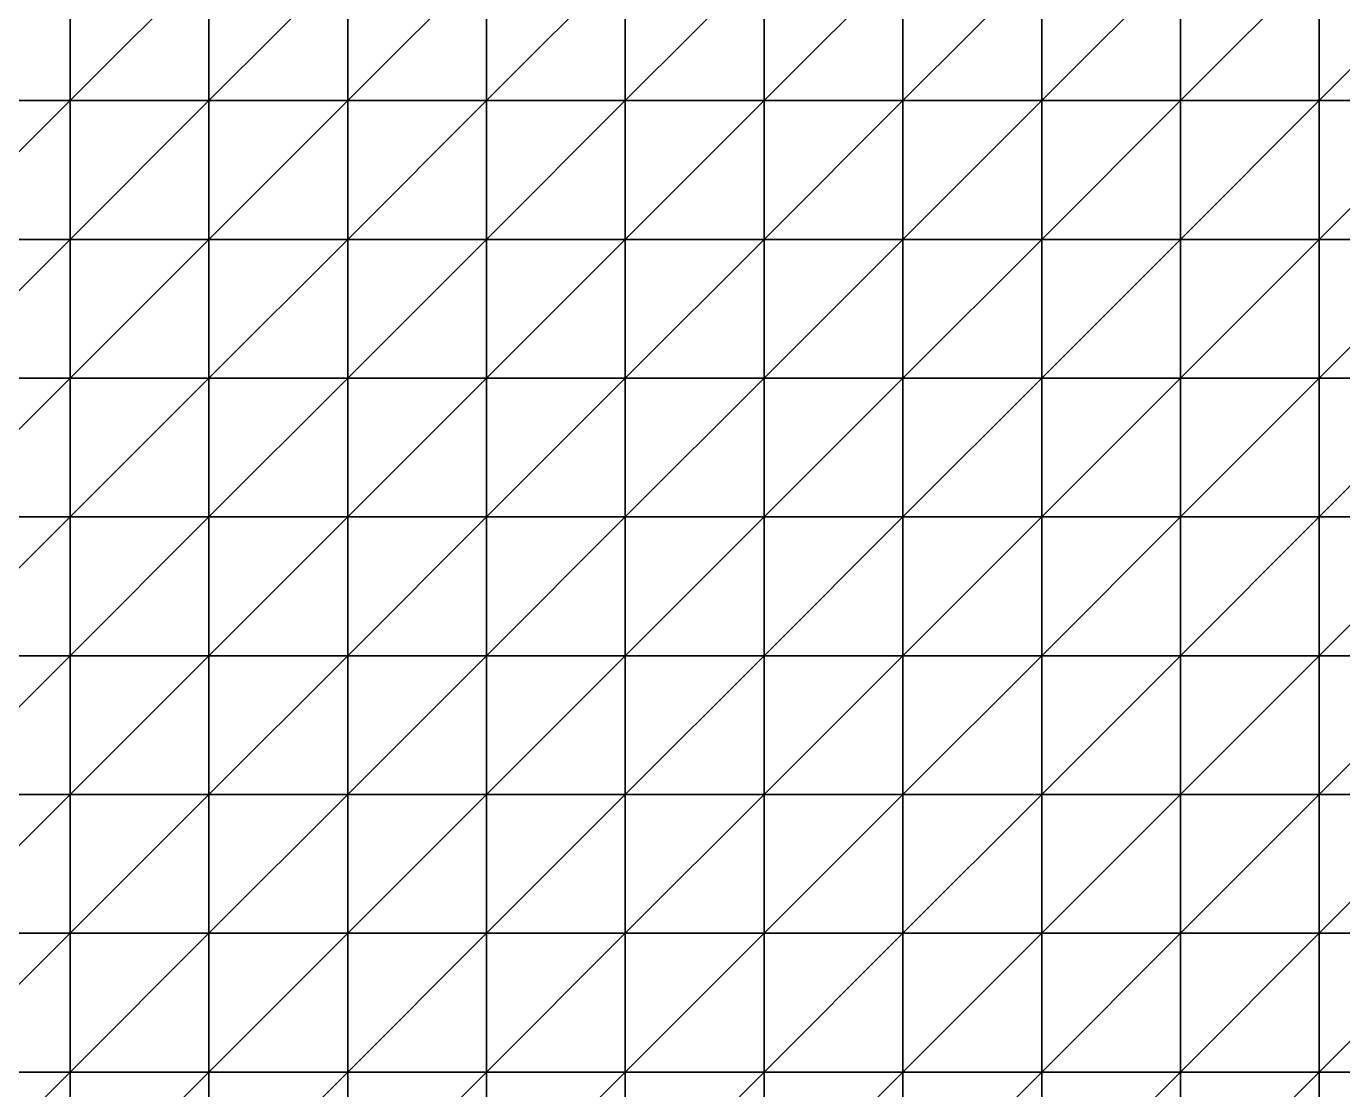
# Model space of a CAD drawing. Extents: x 292020 to 295740, y 4557680 to 4560040.
# Drawn here: x 293453.7 to 293643.4, y 4558697.5 to 4558850.7 of the extents above; entities that cross this region are included whole.
import ezdxf

# ---------------------------------------------------------------- set-up
doc = ezdxf.new("R2010")
doc.units = 0
doc.layers.add('RUN201_4_-_RUN201_NODOMAIN5_20X', color=7, linetype='CONTINUOUS')

msp = doc.modelspace()

# ---------------------------------------------------------------- linework, layer by layer
at = {"layer": 'RUN201_4_-_RUN201_NODOMAIN5_20X'}
for points in [[(293440, 4558860, 1800), (293440, 4558840, 1800), (293460, 4558860, 1800)], [(293460, 4558860, 1800), (293440, 4558840, 1800), (293460, 4558840, 1800)], [(293460, 4558860, 1920), (293440, 4558840, 1920), (293440, 4558860, 1920)], [(293460, 4558840, 1920), (293440, 4558840, 1920), (293460, 4558860, 1920)], [(293460, 4558860, 1800), (293460, 4558840, 1800), (293480, 4558860, 1800)], [(293480, 4558860, 1800), (293460, 4558840, 1800), (293480, 4558840, 1800)], [(293480, 4558860, 1920), (293460, 4558840, 1920), (293460, 4558860, 1920)], [(293480, 4558840, 1920), (293460, 4558840, 1920), (293480, 4558860, 1920)], [(293480, 4558860, 1800), (293480, 4558840, 1800), (293500, 4558860, 1800)], [(293500, 4558860, 1800), (293480, 4558840, 1800), (293500, 4558840, 1800)], [(293500, 4558860, 1920), (293480, 4558840, 1920), (293480, 4558860, 1920)], [(293500, 4558840, 1920), (293480, 4558840, 1920), (293500, 4558860, 1920)], [(293500, 4558860, 1800), (293500, 4558840, 1800), (293520, 4558860, 1800)], [(293520, 4558860, 1800), (293500, 4558840, 1800), (293520, 4558840, 1800)], [(293520, 4558860, 1920), (293500, 4558840, 1920), (293500, 4558860, 1920)], [(293520, 4558840, 1920), (293500, 4558840, 1920), (293520, 4558860, 1920)], [(293520, 4558860, 1800), (293520, 4558840, 1800), (293540, 4558860, 1800)], [(293540, 4558860, 1800), (293520, 4558840, 1800), (293540, 4558840, 1800)], [(293540, 4558860, 1920), (293520, 4558840, 1920), (293520, 4558860, 1920)], [(293540, 4558840, 1920), (293520, 4558840, 1920), (293540, 4558860, 1920)], [(293540, 4558860, 1800), (293540, 4558840, 1800), (293560, 4558860, 1800)], [(293560, 4558860, 1800), (293540, 4558840, 1800), (293560, 4558840, 1800)], [(293560, 4558860, 1920), (293540, 4558840, 1920), (293540, 4558860, 1920)], [(293560, 4558840, 1920), (293540, 4558840, 1920), (293560, 4558860, 1920)], [(293560, 4558860, 1800), (293560, 4558840, 1800), (293580, 4558860, 1800)], [(293580, 4558860, 1800), (293560, 4558840, 1800), (293580, 4558840, 1800)], [(293580, 4558860, 1920), (293560, 4558840, 1920), (293560, 4558860, 1920)], [(293580, 4558840, 1920), (293560, 4558840, 1920), (293580, 4558860, 1920)], [(293580, 4558860, 1800), (293580, 4558840, 1800), (293600, 4558860, 1800)], [(293600, 4558860, 1800), (293580, 4558840, 1800), (293600, 4558840, 1800)], [(293600, 4558860, 1920), (293580, 4558840, 1920), (293580, 4558860, 1920)], [(293600, 4558840, 1920), (293580, 4558840, 1920), (293600, 4558860, 1920)], [(293600, 4558860, 1800), (293600, 4558840, 1800), (293620, 4558860, 1800)], [(293620, 4558860, 1800), (293600, 4558840, 1800), (293620, 4558840, 1800)], [(293620, 4558860, 1920), (293600, 4558840, 1920), (293600, 4558860, 1920)], [(293620, 4558840, 1920), (293600, 4558840, 1920), (293620, 4558860, 1920)], [(293620, 4558860, 1800), (293620, 4558840, 1800), (293640, 4558860, 1800)], [(293640, 4558860, 1800), (293620, 4558840, 1800), (293640, 4558840, 1800)], [(293640, 4558860, 1940), (293620, 4558840, 1940), (293620, 4558860, 1940)], [(293640, 4558840, 1940), (293620, 4558840, 1940), (293640, 4558860, 1940)], [(293620, 4558860, 1920), (293620, 4558840, 1940), (293620, 4558840, 1920)], [(293620, 4558860, 1940), (293620, 4558840, 1940), (293620, 4558860, 1920)], [(293640, 4558860, 1800), (293640, 4558840, 1800), (293660, 4558860, 1800)], [(293660, 4558860, 1800), (293640, 4558840, 1800), (293660, 4558840, 1800)], [(293660, 4558860, 1940), (293640, 4558840, 1940), (293640, 4558860, 1940)], [(293660, 4558840, 1940), (293640, 4558840, 1940), (293660, 4558860, 1940)], [(293440, 4558840, 1780), (293440, 4558820, 1780), (293460, 4558840, 1780)], [(293460, 4558840, 1780), (293440, 4558820, 1780), (293460, 4558820, 1780)], [(293460, 4558840, 1780), (293440, 4558840, 1800), (293440, 4558840, 1780)], [(293460, 4558840, 1800), (293440, 4558840, 1800), (293460, 4558840, 1780)], [(293460, 4558840, 1920), (293440, 4558820, 1920), (293440, 4558840, 1920)], [(293460, 4558820, 1920), (293440, 4558820, 1920), (293460, 4558840, 1920)], [(293460, 4558840, 1780), (293460, 4558820, 1780), (293480, 4558840, 1780)], [(293480, 4558840, 1780), (293460, 4558820, 1780), (293480, 4558820, 1780)], [(293480, 4558840, 1780), (293460, 4558840, 1800), (293460, 4558840, 1780)], [(293480, 4558840, 1800), (293460, 4558840, 1800), (293480, 4558840, 1780)], [(293480, 4558840, 1920), (293460, 4558820, 1920), (293460, 4558840, 1920)], [(293480, 4558820, 1920), (293460, 4558820, 1920), (293480, 4558840, 1920)], [(293480, 4558820, 1780), (293480, 4558820, 1800), (293480, 4558840, 1780)], [(293480, 4558840, 1780), (293480, 4558820, 1800), (293480, 4558840, 1800)], [(293480, 4558840, 1800), (293480, 4558820, 1800), (293500, 4558840, 1800)], [(293500, 4558840, 1800), (293480, 4558820, 1800), (293500, 4558820, 1800)], [(293500, 4558840, 1920), (293480, 4558820, 1920), (293480, 4558840, 1920)], [(293500, 4558820, 1920), (293480, 4558820, 1920), (293500, 4558840, 1920)], [(293500, 4558840, 1800), (293500, 4558820, 1800), (293520, 4558840, 1800)], [(293520, 4558840, 1800), (293500, 4558820, 1800), (293520, 4558820, 1800)], [(293520, 4558840, 1920), (293500, 4558820, 1920), (293500, 4558840, 1920)], [(293520, 4558820, 1920), (293500, 4558820, 1920), (293520, 4558840, 1920)], [(293520, 4558840, 1800), (293520, 4558820, 1800), (293540, 4558840, 1800)], [(293540, 4558840, 1800), (293520, 4558820, 1800), (293540, 4558820, 1800)], [(293540, 4558840, 1920), (293520, 4558820, 1920), (293520, 4558840, 1920)], [(293540, 4558820, 1920), (293520, 4558820, 1920), (293540, 4558840, 1920)], [(293540, 4558840, 1800), (293540, 4558820, 1800), (293560, 4558840, 1800)], [(293560, 4558840, 1800), (293540, 4558820, 1800), (293560, 4558820, 1800)], [(293560, 4558840, 1920), (293540, 4558820, 1920), (293540, 4558840, 1920)], [(293560, 4558820, 1920), (293540, 4558820, 1920), (293560, 4558840, 1920)], [(293560, 4558840, 1800), (293560, 4558820, 1800), (293580, 4558840, 1800)], [(293580, 4558840, 1800), (293560, 4558820, 1800), (293580, 4558820, 1800)], [(293580, 4558840, 1920), (293560, 4558820, 1920), (293560, 4558840, 1920)], [(293580, 4558820, 1920), (293560, 4558820, 1920), (293580, 4558840, 1920)], [(293580, 4558840, 1800), (293580, 4558820, 1800), (293600, 4558840, 1800)], [(293600, 4558840, 1800), (293580, 4558820, 1800), (293600, 4558820, 1800)], [(293600, 4558840, 1920), (293580, 4558820, 1920), (293580, 4558840, 1920)], [(293600, 4558820, 1920), (293580, 4558820, 1920), (293600, 4558840, 1920)], [(293600, 4558840, 1800), (293600, 4558820, 1800), (293620, 4558840, 1800)], [(293620, 4558840, 1800), (293600, 4558820, 1800), (293620, 4558820, 1800)], [(293620, 4558840, 1940), (293600, 4558820, 1940), (293600, 4558840, 1940)], [(293620, 4558820, 1940), (293600, 4558820, 1940), (293620, 4558840, 1940)], [(293620, 4558840, 1920), (293600, 4558840, 1940), (293600, 4558840, 1920)], [(293620, 4558840, 1940), (293600, 4558840, 1940), (293620, 4558840, 1920)], [(293600, 4558840, 1920), (293600, 4558820, 1940), (293600, 4558820, 1920)], [(293600, 4558840, 1940), (293600, 4558820, 1940), (293600, 4558840, 1920)], [(293620, 4558840, 1800), (293620, 4558820, 1800), (293640, 4558840, 1800)], [(293640, 4558840, 1800), (293620, 4558820, 1800), (293640, 4558820, 1800)], [(293640, 4558840, 1940), (293620, 4558820, 1940), (293620, 4558840, 1940)], [(293640, 4558820, 1940), (293620, 4558820, 1940), (293640, 4558840, 1940)], [(293640, 4558840, 1800), (293640, 4558820, 1800), (293660, 4558840, 1800)], [(293660, 4558840, 1800), (293640, 4558820, 1800), (293660, 4558820, 1800)], [(293660, 4558840, 1940), (293640, 4558820, 1940), (293640, 4558840, 1940)], [(293660, 4558820, 1940), (293640, 4558820, 1940), (293660, 4558840, 1940)], [(293440, 4558820, 1780), (293440, 4558820, 1800), (293460, 4558820, 1780)], [(293460, 4558820, 1780), (293440, 4558820, 1800), (293460, 4558820, 1800)], [(293440, 4558820, 1800), (293440, 4558800, 1800), (293460, 4558820, 1800)], [(293460, 4558820, 1800), (293440, 4558800, 1800), (293460, 4558800, 1800)], [(293460, 4558820, 1920), (293440, 4558800, 1920), (293440, 4558820, 1920)], [(293460, 4558800, 1920), (293440, 4558800, 1920), (293460, 4558820, 1920)], [(293460, 4558820, 1780), (293460, 4558820, 1800), (293480, 4558820, 1780)], [(293480, 4558820, 1780), (293460, 4558820, 1800), (293480, 4558820, 1800)], [(293460, 4558820, 1800), (293460, 4558800, 1800), (293480, 4558820, 1800)], [(293480, 4558820, 1800), (293460, 4558800, 1800), (293480, 4558800, 1800)], [(293480, 4558820, 1920), (293460, 4558800, 1920), (293460, 4558820, 1920)], [(293480, 4558800, 1920), (293460, 4558800, 1920), (293480, 4558820, 1920)], [(293480, 4558800, 1800), (293480, 4558800, 1820), (293480, 4558820, 1800)], [(293480, 4558820, 1800), (293480, 4558800, 1820), (293480, 4558820, 1820)], [(293480, 4558820, 1800), (293480, 4558820, 1820), (293500, 4558820, 1800)], [(293500, 4558820, 1800), (293480, 4558820, 1820), (293500, 4558820, 1820)], [(293480, 4558820, 1820), (293480, 4558800, 1820), (293500, 4558820, 1820)], [(293500, 4558820, 1820), (293480, 4558800, 1820), (293500, 4558800, 1820)], [(293500, 4558820, 1920), (293480, 4558800, 1920), (293480, 4558820, 1920)], [(293500, 4558800, 1920), (293480, 4558800, 1920), (293500, 4558820, 1920)], [(293500, 4558820, 1800), (293500, 4558820, 1820), (293520, 4558820, 1800)], [(293520, 4558820, 1800), (293500, 4558820, 1820), (293520, 4558820, 1820)], [(293500, 4558820, 1820), (293500, 4558800, 1820), (293520, 4558820, 1820)], [(293520, 4558820, 1820), (293500, 4558800, 1820), (293520, 4558800, 1820)], [(293520, 4558820, 1920), (293500, 4558800, 1920), (293500, 4558820, 1920)], [(293520, 4558800, 1920), (293500, 4558800, 1920), (293520, 4558820, 1920)], [(293520, 4558820, 1800), (293520, 4558820, 1820), (293540, 4558820, 1800)], [(293540, 4558820, 1800), (293520, 4558820, 1820), (293540, 4558820, 1820)], [(293520, 4558820, 1820), (293520, 4558800, 1820), (293540, 4558820, 1820)], [(293540, 4558820, 1820), (293520, 4558800, 1820), (293540, 4558800, 1820)], [(293540, 4558820, 1920), (293520, 4558800, 1920), (293520, 4558820, 1920)], [(293540, 4558800, 1920), (293520, 4558800, 1920), (293540, 4558820, 1920)], [(293540, 4558820, 1800), (293540, 4558800, 1800), (293560, 4558820, 1800)], [(293560, 4558820, 1800), (293540, 4558800, 1800), (293560, 4558800, 1800)], [(293540, 4558820, 1800), (293540, 4558800, 1820), (293540, 4558800, 1800)], [(293540, 4558820, 1820), (293540, 4558800, 1820), (293540, 4558820, 1800)], [(293560, 4558820, 1920), (293540, 4558800, 1920), (293540, 4558820, 1920)], [(293560, 4558800, 1920), (293540, 4558800, 1920), (293560, 4558820, 1920)], [(293560, 4558820, 1800), (293560, 4558800, 1800), (293580, 4558820, 1800)], [(293580, 4558820, 1800), (293560, 4558800, 1800), (293580, 4558800, 1800)], [(293580, 4558820, 1920), (293560, 4558800, 1920), (293560, 4558820, 1920)], [(293580, 4558800, 1920), (293560, 4558800, 1920), (293580, 4558820, 1920)], [(293580, 4558820, 1800), (293580, 4558800, 1800), (293600, 4558820, 1800)], [(293600, 4558820, 1800), (293580, 4558800, 1800), (293600, 4558800, 1800)], [(293600, 4558820, 1920), (293580, 4558800, 1920), (293580, 4558820, 1920)], [(293600, 4558800, 1920), (293580, 4558800, 1920), (293600, 4558820, 1920)], [(293600, 4558820, 1800), (293600, 4558800, 1800), (293620, 4558820, 1800)], [(293620, 4558820, 1800), (293600, 4558800, 1800), (293620, 4558800, 1800)], [(293620, 4558820, 1940), (293600, 4558800, 1940), (293600, 4558820, 1940)], [(293620, 4558800, 1940), (293600, 4558800, 1940), (293620, 4558820, 1940)], [(293600, 4558820, 1920), (293600, 4558800, 1940), (293600, 4558800, 1920)], [(293600, 4558820, 1940), (293600, 4558800, 1940), (293600, 4558820, 1920)], [(293620, 4558820, 1800), (293620, 4558800, 1800), (293640, 4558820, 1800)], [(293640, 4558820, 1800), (293620, 4558800, 1800), (293640, 4558800, 1800)], [(293640, 4558820, 1940), (293620, 4558800, 1940), (293620, 4558820, 1940)], [(293640, 4558800, 1940), (293620, 4558800, 1940), (293640, 4558820, 1940)], [(293640, 4558800, 1800), (293640, 4558800, 1820), (293640, 4558820, 1800)], [(293640, 4558820, 1800), (293640, 4558800, 1820), (293640, 4558820, 1820)], [(293640, 4558820, 1800), (293640, 4558820, 1820), (293660, 4558820, 1800)], [(293660, 4558820, 1800), (293640, 4558820, 1820), (293660, 4558820, 1820)], [(293640, 4558820, 1820), (293640, 4558800, 1820), (293660, 4558820, 1820)], [(293660, 4558820, 1820), (293640, 4558800, 1820), (293660, 4558800, 1820)], [(293660, 4558820, 1940), (293640, 4558800, 1940), (293640, 4558820, 1940)], [(293660, 4558800, 1940), (293640, 4558800, 1940), (293660, 4558820, 1940)], [(293440, 4558800, 1780), (293440, 4558780, 1780), (293460, 4558800, 1780)], [(293460, 4558800, 1780), (293440, 4558780, 1780), (293460, 4558780, 1780)], [(293460, 4558800, 1780), (293440, 4558800, 1800), (293440, 4558800, 1780)], [(293460, 4558800, 1800), (293440, 4558800, 1800), (293460, 4558800, 1780)], [(293460, 4558800, 1920), (293440, 4558780, 1920), (293440, 4558800, 1920)], [(293460, 4558780, 1920), (293440, 4558780, 1920), (293460, 4558800, 1920)], [(293460, 4558780, 1780), (293460, 4558780, 1800), (293460, 4558800, 1780)], [(293460, 4558800, 1780), (293460, 4558780, 1800), (293460, 4558800, 1800)], [(293460, 4558800, 1800), (293460, 4558780, 1800), (293480, 4558800, 1800)], [(293480, 4558800, 1800), (293460, 4558780, 1800), (293480, 4558780, 1800)], [(293480, 4558800, 1920), (293460, 4558780, 1920), (293460, 4558800, 1920)], [(293480, 4558780, 1920), (293460, 4558780, 1920), (293480, 4558800, 1920)], [(293480, 4558800, 1800), (293480, 4558780, 1800), (293500, 4558800, 1800)], [(293500, 4558800, 1800), (293480, 4558780, 1800), (293500, 4558780, 1800)], [(293500, 4558800, 1800), (293480, 4558800, 1820), (293480, 4558800, 1800)], [(293500, 4558800, 1820), (293480, 4558800, 1820), (293500, 4558800, 1800)], [(293500, 4558800, 1920), (293480, 4558780, 1920), (293480, 4558800, 1920)], [(293500, 4558780, 1920), (293480, 4558780, 1920), (293500, 4558800, 1920)], [(293500, 4558800, 1800), (293500, 4558780, 1800), (293520, 4558800, 1800)], [(293520, 4558800, 1800), (293500, 4558780, 1800), (293520, 4558780, 1800)], [(293520, 4558800, 1800), (293500, 4558800, 1820), (293500, 4558800, 1800)], [(293520, 4558800, 1820), (293500, 4558800, 1820), (293520, 4558800, 1800)], [(293520, 4558800, 1920), (293500, 4558780, 1920), (293500, 4558800, 1920)], [(293520, 4558780, 1920), (293500, 4558780, 1920), (293520, 4558800, 1920)], [(293520, 4558800, 1800), (293520, 4558780, 1800), (293540, 4558800, 1800)], [(293540, 4558800, 1800), (293520, 4558780, 1800), (293540, 4558780, 1800)], [(293540, 4558800, 1800), (293520, 4558800, 1820), (293520, 4558800, 1800)], [(293540, 4558800, 1820), (293520, 4558800, 1820), (293540, 4558800, 1800)], [(293540, 4558800, 1920), (293520, 4558780, 1920), (293520, 4558800, 1920)], [(293540, 4558780, 1920), (293520, 4558780, 1920), (293540, 4558800, 1920)], [(293540, 4558780, 1800), (293540, 4558780, 1820), (293540, 4558800, 1800)], [(293540, 4558800, 1800), (293540, 4558780, 1820), (293540, 4558800, 1820)], [(293540, 4558800, 1800), (293540, 4558800, 1820), (293560, 4558800, 1800)], [(293560, 4558800, 1800), (293540, 4558800, 1820), (293560, 4558800, 1820)], [(293540, 4558800, 1820), (293540, 4558780, 1820), (293560, 4558800, 1820)], [(293560, 4558800, 1820), (293540, 4558780, 1820), (293560, 4558780, 1820)], [(293560, 4558800, 1920), (293540, 4558780, 1920), (293540, 4558800, 1920)], [(293560, 4558780, 1920), (293540, 4558780, 1920), (293560, 4558800, 1920)], [(293560, 4558800, 1800), (293560, 4558800, 1820), (293580, 4558800, 1800)], [(293580, 4558800, 1800), (293560, 4558800, 1820), (293580, 4558800, 1820)], [(293560, 4558800, 1820), (293560, 4558780, 1820), (293580, 4558800, 1820)], [(293580, 4558800, 1820), (293560, 4558780, 1820), (293580, 4558780, 1820)], [(293580, 4558800, 1920), (293560, 4558780, 1920), (293560, 4558800, 1920)], [(293580, 4558780, 1920), (293560, 4558780, 1920), (293580, 4558800, 1920)], [(293580, 4558800, 1800), (293580, 4558800, 1820), (293600, 4558800, 1800)], [(293600, 4558800, 1800), (293580, 4558800, 1820), (293600, 4558800, 1820)], [(293580, 4558800, 1820), (293580, 4558780, 1820), (293600, 4558800, 1820)], [(293600, 4558800, 1820), (293580, 4558780, 1820), (293600, 4558780, 1820)], [(293600, 4558800, 1940), (293580, 4558780, 1940), (293580, 4558800, 1940)], [(293600, 4558780, 1940), (293580, 4558780, 1940), (293600, 4558800, 1940)], [(293600, 4558800, 1920), (293580, 4558800, 1940), (293580, 4558800, 1920)], [(293600, 4558800, 1940), (293580, 4558800, 1940), (293600, 4558800, 1920)], [(293580, 4558800, 1920), (293580, 4558780, 1940), (293580, 4558780, 1920)], [(293580, 4558800, 1940), (293580, 4558780, 1940), (293580, 4558800, 1920)], [(293600, 4558800, 1800), (293600, 4558800, 1820), (293620, 4558800, 1800)], [(293620, 4558800, 1800), (293600, 4558800, 1820), (293620, 4558800, 1820)], [(293600, 4558800, 1820), (293600, 4558780, 1820), (293620, 4558800, 1820)], [(293620, 4558800, 1820), (293600, 4558780, 1820), (293620, 4558780, 1820)], [(293620, 4558800, 1940), (293600, 4558780, 1940), (293600, 4558800, 1940)], [(293620, 4558780, 1940), (293600, 4558780, 1940), (293620, 4558800, 1940)], [(293620, 4558800, 1800), (293620, 4558800, 1820), (293640, 4558800, 1800)], [(293640, 4558800, 1800), (293620, 4558800, 1820), (293640, 4558800, 1820)], [(293620, 4558800, 1820), (293620, 4558780, 1820), (293640, 4558800, 1820)], [(293640, 4558800, 1820), (293620, 4558780, 1820), (293640, 4558780, 1820)], [(293640, 4558800, 1940), (293620, 4558780, 1940), (293620, 4558800, 1940)], [(293640, 4558780, 1940), (293620, 4558780, 1940), (293640, 4558800, 1940)], [(293640, 4558780, 1820), (293640, 4558780, 1840), (293640, 4558800, 1820)], [(293640, 4558800, 1820), (293640, 4558780, 1840), (293640, 4558800, 1840)], [(293640, 4558800, 1820), (293640, 4558800, 1840), (293660, 4558800, 1820)], [(293660, 4558800, 1820), (293640, 4558800, 1840), (293660, 4558800, 1840)], [(293640, 4558800, 1840), (293640, 4558780, 1840), (293660, 4558800, 1840)], [(293660, 4558800, 1840), (293640, 4558780, 1840), (293660, 4558780, 1840)], [(293660, 4558800, 1940), (293640, 4558780, 1940), (293640, 4558800, 1940)], [(293660, 4558780, 1940), (293640, 4558780, 1940), (293660, 4558800, 1940)], [(293440, 4558780, 1780), (293440, 4558760, 1780), (293460, 4558780, 1780)], [(293460, 4558780, 1780), (293440, 4558760, 1780), (293460, 4558760, 1780)], [(293460, 4558780, 1920), (293440, 4558760, 1920), (293440, 4558780, 1920)], [(293460, 4558760, 1920), (293440, 4558760, 1920), (293460, 4558780, 1920)], [(293460, 4558780, 1780), (293460, 4558760, 1780), (293480, 4558780, 1780)], [(293480, 4558780, 1780), (293460, 4558760, 1780), (293480, 4558760, 1780)], [(293480, 4558780, 1780), (293460, 4558780, 1800), (293460, 4558780, 1780)], [(293480, 4558780, 1800), (293460, 4558780, 1800), (293480, 4558780, 1780)], [(293480, 4558780, 1920), (293460, 4558760, 1920), (293460, 4558780, 1920)], [(293480, 4558760, 1920), (293460, 4558760, 1920), (293480, 4558780, 1920)], [(293480, 4558760, 1780), (293480, 4558760, 1800), (293480, 4558780, 1780)], [(293480, 4558780, 1780), (293480, 4558760, 1800), (293480, 4558780, 1800)], [(293480, 4558780, 1800), (293480, 4558760, 1800), (293500, 4558780, 1800)], [(293500, 4558780, 1800), (293480, 4558760, 1800), (293500, 4558760, 1800)], [(293500, 4558780, 1920), (293480, 4558760, 1920), (293480, 4558780, 1920)], [(293500, 4558760, 1920), (293480, 4558760, 1920), (293500, 4558780, 1920)], [(293500, 4558780, 1800), (293500, 4558760, 1800), (293520, 4558780, 1800)], [(293520, 4558780, 1800), (293500, 4558760, 1800), (293520, 4558760, 1800)], [(293520, 4558780, 1920), (293500, 4558760, 1920), (293500, 4558780, 1920)], [(293520, 4558760, 1920), (293500, 4558760, 1920), (293520, 4558780, 1920)], [(293520, 4558760, 1800), (293520, 4558760, 1820), (293520, 4558780, 1800)], [(293520, 4558780, 1800), (293520, 4558760, 1820), (293520, 4558780, 1820)], [(293520, 4558780, 1800), (293520, 4558780, 1820), (293540, 4558780, 1800)], [(293540, 4558780, 1800), (293520, 4558780, 1820), (293540, 4558780, 1820)], [(293520, 4558780, 1820), (293520, 4558760, 1820), (293540, 4558780, 1820)], [(293540, 4558780, 1820), (293520, 4558760, 1820), (293540, 4558760, 1820)], [(293540, 4558780, 1920), (293520, 4558760, 1920), (293520, 4558780, 1920)], [(293540, 4558760, 1920), (293520, 4558760, 1920), (293540, 4558780, 1920)], [(293540, 4558760, 1820), (293540, 4558760, 1840), (293540, 4558780, 1820)], [(293540, 4558780, 1820), (293540, 4558760, 1840), (293540, 4558780, 1840)], [(293540, 4558780, 1820), (293540, 4558780, 1840), (293560, 4558780, 1820)], [(293560, 4558780, 1820), (293540, 4558780, 1840), (293560, 4558780, 1840)], [(293540, 4558780, 1840), (293540, 4558760, 1840), (293560, 4558780, 1840)], [(293560, 4558780, 1840), (293540, 4558760, 1840), (293560, 4558760, 1840)], [(293560, 4558780, 1920), (293540, 4558760, 1920), (293540, 4558780, 1920)], [(293560, 4558760, 1920), (293540, 4558760, 1920), (293560, 4558780, 1920)], [(293560, 4558780, 1820), (293560, 4558780, 1840), (293580, 4558780, 1820)], [(293580, 4558780, 1820), (293560, 4558780, 1840), (293580, 4558780, 1840)], [(293560, 4558780, 1840), (293560, 4558760, 1840), (293580, 4558780, 1840)], [(293580, 4558780, 1840), (293560, 4558760, 1840), (293580, 4558760, 1840)], [(293580, 4558780, 1940), (293560, 4558760, 1940), (293560, 4558780, 1940)], [(293580, 4558760, 1940), (293560, 4558760, 1940), (293580, 4558780, 1940)], [(293580, 4558780, 1920), (293560, 4558780, 1940), (293560, 4558780, 1920)], [(293580, 4558780, 1940), (293560, 4558780, 1940), (293580, 4558780, 1920)], [(293560, 4558780, 1920), (293560, 4558760, 1940), (293560, 4558760, 1920)], [(293560, 4558780, 1940), (293560, 4558760, 1940), (293560, 4558780, 1920)], [(293580, 4558780, 1820), (293580, 4558780, 1840), (293600, 4558780, 1820)], [(293600, 4558780, 1820), (293580, 4558780, 1840), (293600, 4558780, 1840)], [(293580, 4558780, 1840), (293580, 4558760, 1840), (293600, 4558780, 1840)], [(293600, 4558780, 1840), (293580, 4558760, 1840), (293600, 4558760, 1840)], [(293600, 4558780, 1940), (293580, 4558760, 1940), (293580, 4558780, 1940)], [(293600, 4558760, 1940), (293580, 4558760, 1940), (293600, 4558780, 1940)], [(293600, 4558780, 1820), (293600, 4558780, 1840), (293620, 4558780, 1820)], [(293620, 4558780, 1820), (293600, 4558780, 1840), (293620, 4558780, 1840)], [(293600, 4558780, 1840), (293600, 4558760, 1840), (293620, 4558780, 1840)], [(293620, 4558780, 1840), (293600, 4558760, 1840), (293620, 4558760, 1840)], [(293620, 4558780, 1940), (293600, 4558760, 1940), (293600, 4558780, 1940)], [(293620, 4558760, 1940), (293600, 4558760, 1940), (293620, 4558780, 1940)], [(293620, 4558780, 1820), (293620, 4558780, 1840), (293640, 4558780, 1820)], [(293640, 4558780, 1820), (293620, 4558780, 1840), (293640, 4558780, 1840)], [(293620, 4558780, 1840), (293620, 4558760, 1840), (293640, 4558780, 1840)], [(293640, 4558780, 1840), (293620, 4558760, 1840), (293640, 4558760, 1840)], [(293640, 4558780, 1940), (293620, 4558760, 1940), (293620, 4558780, 1940)], [(293640, 4558760, 1940), (293620, 4558760, 1940), (293640, 4558780, 1940)], [(293640, 4558760, 1840), (293640, 4558760, 1860), (293640, 4558780, 1840)], [(293640, 4558780, 1840), (293640, 4558760, 1860), (293640, 4558780, 1860)], [(293640, 4558780, 1840), (293640, 4558780, 1860), (293660, 4558780, 1840)], [(293660, 4558780, 1840), (293640, 4558780, 1860), (293660, 4558780, 1860)], [(293640, 4558780, 1860), (293640, 4558760, 1860), (293660, 4558780, 1860)], [(293660, 4558780, 1860), (293640, 4558760, 1860), (293660, 4558760, 1860)], [(293660, 4558780, 1940), (293640, 4558760, 1940), (293640, 4558780, 1940)], [(293660, 4558760, 1940), (293640, 4558760, 1940), (293660, 4558780, 1940)], [(293440, 4558760, 1780), (293440, 4558740, 1780), (293460, 4558760, 1780)], [(293460, 4558760, 1780), (293440, 4558740, 1780), (293460, 4558740, 1780)], [(293460, 4558760, 1920), (293440, 4558740, 1920), (293440, 4558760, 1920)], [(293460, 4558740, 1920), (293440, 4558740, 1920), (293460, 4558760, 1920)], [(293460, 4558760, 1780), (293460, 4558740, 1780), (293480, 4558760, 1780)], [(293480, 4558760, 1780), (293460, 4558740, 1780), (293480, 4558740, 1780)], [(293480, 4558760, 1920), (293460, 4558740, 1920), (293460, 4558760, 1920)], [(293480, 4558740, 1920), (293460, 4558740, 1920), (293480, 4558760, 1920)], [(293480, 4558740, 1780), (293480, 4558740, 1800), (293480, 4558760, 1780)], [(293480, 4558760, 1780), (293480, 4558740, 1800), (293480, 4558760, 1800)], [(293480, 4558760, 1800), (293480, 4558740, 1800), (293500, 4558760, 1800)], [(293500, 4558760, 1800), (293480, 4558740, 1800), (293500, 4558740, 1800)], [(293500, 4558760, 1920), (293480, 4558740, 1920), (293480, 4558760, 1920)], [(293500, 4558740, 1920), (293480, 4558740, 1920), (293500, 4558760, 1920)], [(293500, 4558760, 1800), (293500, 4558740, 1800), (293520, 4558760, 1800)], [(293520, 4558760, 1800), (293500, 4558740, 1800), (293520, 4558740, 1800)], [(293520, 4558760, 1920), (293500, 4558740, 1920), (293500, 4558760, 1920)], [(293520, 4558740, 1920), (293500, 4558740, 1920), (293520, 4558760, 1920)], [(293520, 4558760, 1800), (293520, 4558740, 1800), (293540, 4558760, 1800)], [(293540, 4558760, 1800), (293520, 4558740, 1800), (293540, 4558740, 1800)], [(293540, 4558760, 1800), (293520, 4558760, 1820), (293520, 4558760, 1800)], [(293540, 4558760, 1820), (293520, 4558760, 1820), (293540, 4558760, 1800)], [(293540, 4558760, 1920), (293520, 4558740, 1920), (293520, 4558760, 1920)], [(293540, 4558740, 1920), (293520, 4558740, 1920), (293540, 4558760, 1920)], [(293540, 4558740, 1800), (293540, 4558740, 1820), (293540, 4558760, 1800)], [(293540, 4558760, 1800), (293540, 4558740, 1820), (293540, 4558760, 1820)], [(293540, 4558760, 1820), (293540, 4558740, 1820), (293560, 4558760, 1820)], [(293560, 4558760, 1820), (293540, 4558740, 1820), (293560, 4558740, 1820)], [(293560, 4558760, 1820), (293540, 4558760, 1840), (293540, 4558760, 1820)], [(293560, 4558760, 1840), (293540, 4558760, 1840), (293560, 4558760, 1820)], [(293560, 4558760, 1920), (293540, 4558740, 1920), (293540, 4558760, 1920)], [(293560, 4558740, 1920), (293540, 4558740, 1920), (293560, 4558760, 1920)], [(293560, 4558740, 1820), (293560, 4558740, 1840), (293560, 4558760, 1820)], [(293560, 4558760, 1820), (293560, 4558740, 1840), (293560, 4558760, 1840)], [(293560, 4558760, 1840), (293560, 4558740, 1840), (293580, 4558760, 1840)], [(293580, 4558760, 1840), (293560, 4558740, 1840), (293580, 4558740, 1840)], [(293580, 4558760, 1940), (293560, 4558740, 1940), (293560, 4558760, 1940)], [(293580, 4558740, 1940), (293560, 4558740, 1940), (293580, 4558760, 1940)], [(293560, 4558760, 1920), (293560, 4558740, 1940), (293560, 4558740, 1920)], [(293560, 4558760, 1940), (293560, 4558740, 1940), (293560, 4558760, 1920)], [(293580, 4558740, 1840), (293580, 4558740, 1860), (293580, 4558760, 1840)], [(293580, 4558760, 1840), (293580, 4558740, 1860), (293580, 4558760, 1860)], [(293580, 4558760, 1840), (293580, 4558760, 1860), (293600, 4558760, 1840)], [(293600, 4558760, 1840), (293580, 4558760, 1860), (293600, 4558760, 1860)], [(293580, 4558760, 1860), (293580, 4558740, 1860), (293600, 4558760, 1860)], [(293600, 4558760, 1860), (293580, 4558740, 1860), (293600, 4558740, 1860)], [(293600, 4558760, 1940), (293580, 4558740, 1940), (293580, 4558760, 1940)], [(293600, 4558740, 1940), (293580, 4558740, 1940), (293600, 4558760, 1940)], [(293600, 4558760, 1840), (293600, 4558760, 1860), (293620, 4558760, 1840)], [(293620, 4558760, 1840), (293600, 4558760, 1860), (293620, 4558760, 1860)], [(293600, 4558760, 1860), (293600, 4558740, 1860), (293620, 4558760, 1860)], [(293620, 4558760, 1860), (293600, 4558740, 1860), (293620, 4558740, 1860)], [(293620, 4558760, 1940), (293600, 4558740, 1940), (293600, 4558760, 1940)], [(293620, 4558740, 1940), (293600, 4558740, 1940), (293620, 4558760, 1940)], [(293620, 4558760, 1840), (293620, 4558760, 1860), (293640, 4558760, 1840)], [(293640, 4558760, 1840), (293620, 4558760, 1860), (293640, 4558760, 1860)], [(293620, 4558760, 1860), (293620, 4558740, 1860), (293640, 4558760, 1860)], [(293640, 4558760, 1860), (293620, 4558740, 1860), (293640, 4558740, 1860)], [(293640, 4558760, 1940), (293620, 4558740, 1940), (293620, 4558760, 1940)], [(293640, 4558740, 1940), (293620, 4558740, 1940), (293640, 4558760, 1940)], [(293640, 4558740, 1860), (293640, 4558740, 1880), (293640, 4558760, 1860)], [(293640, 4558760, 1860), (293640, 4558740, 1880), (293640, 4558760, 1880)], [(293640, 4558760, 1860), (293640, 4558760, 1880), (293660, 4558760, 1860)], [(293660, 4558760, 1860), (293640, 4558760, 1880), (293660, 4558760, 1880)], [(293640, 4558760, 1880), (293640, 4558740, 1880), (293660, 4558760, 1880)], [(293660, 4558760, 1880), (293640, 4558740, 1880), (293660, 4558740, 1880)], [(293660, 4558760, 1940), (293640, 4558740, 1940), (293640, 4558760, 1940)], [(293660, 4558740, 1940), (293640, 4558740, 1940), (293660, 4558760, 1940)], [(293440, 4558740, 1780), (293440, 4558740, 1800), (293460, 4558740, 1780)], [(293460, 4558740, 1780), (293440, 4558740, 1800), (293460, 4558740, 1800)], [(293440, 4558740, 1800), (293440, 4558720, 1800), (293460, 4558740, 1800)], [(293460, 4558740, 1800), (293440, 4558720, 1800), (293460, 4558720, 1800)], [(293460, 4558740, 1920), (293440, 4558720, 1920), (293440, 4558740, 1920)], [(293460, 4558720, 1920), (293440, 4558720, 1920), (293460, 4558740, 1920)], [(293460, 4558740, 1780), (293460, 4558740, 1800), (293480, 4558740, 1780)], [(293480, 4558740, 1780), (293460, 4558740, 1800), (293480, 4558740, 1800)], [(293460, 4558740, 1800), (293460, 4558720, 1800), (293480, 4558740, 1800)], [(293480, 4558740, 1800), (293460, 4558720, 1800), (293480, 4558720, 1800)], [(293480, 4558740, 1920), (293460, 4558720, 1920), (293460, 4558740, 1920)], [(293480, 4558720, 1920), (293460, 4558720, 1920), (293480, 4558740, 1920)], [(293480, 4558740, 1800), (293480, 4558720, 1800), (293500, 4558740, 1800)], [(293500, 4558740, 1800), (293480, 4558720, 1800), (293500, 4558720, 1800)], [(293500, 4558740, 1920), (293480, 4558720, 1920), (293480, 4558740, 1920)], [(293500, 4558720, 1920), (293480, 4558720, 1920), (293500, 4558740, 1920)], [(293500, 4558740, 1800), (293500, 4558720, 1800), (293520, 4558740, 1800)], [(293520, 4558740, 1800), (293500, 4558720, 1800), (293520, 4558720, 1800)], [(293520, 4558740, 1920), (293500, 4558720, 1920), (293500, 4558740, 1920)], [(293520, 4558720, 1920), (293500, 4558720, 1920), (293520, 4558740, 1920)], [(293520, 4558740, 1800), (293520, 4558720, 1800), (293540, 4558740, 1800)], [(293540, 4558740, 1800), (293520, 4558720, 1800), (293540, 4558720, 1800)], [(293540, 4558740, 1940), (293520, 4558720, 1940), (293520, 4558740, 1940)], [(293540, 4558720, 1940), (293520, 4558720, 1940), (293540, 4558740, 1940)], [(293540, 4558740, 1920), (293520, 4558740, 1940), (293520, 4558740, 1920)], [(293540, 4558740, 1940), (293520, 4558740, 1940), (293540, 4558740, 1920)], [(293520, 4558740, 1920), (293520, 4558720, 1940), (293520, 4558720, 1920)], [(293520, 4558740, 1940), (293520, 4558720, 1940), (293520, 4558740, 1920)], [(293540, 4558720, 1800), (293540, 4558720, 1820), (293540, 4558740, 1800)], [(293540, 4558740, 1800), (293540, 4558720, 1820), (293540, 4558740, 1820)], [(293540, 4558740, 1820), (293540, 4558720, 1820), (293560, 4558740, 1820)], [(293560, 4558740, 1820), (293540, 4558720, 1820), (293560, 4558720, 1820)], [(293560, 4558740, 1940), (293540, 4558720, 1940), (293540, 4558740, 1940)], [(293560, 4558720, 1940), (293540, 4558720, 1940), (293560, 4558740, 1940)], [(293560, 4558740, 1920), (293540, 4558740, 1940), (293540, 4558740, 1920)], [(293560, 4558740, 1940), (293540, 4558740, 1940), (293560, 4558740, 1920)], [(293560, 4558720, 1820), (293560, 4558720, 1840), (293560, 4558740, 1820)], [(293560, 4558740, 1820), (293560, 4558720, 1840), (293560, 4558740, 1840)], [(293560, 4558740, 1840), (293560, 4558720, 1840), (293580, 4558740, 1840)], [(293580, 4558740, 1840), (293560, 4558720, 1840), (293580, 4558720, 1840)], [(293580, 4558740, 1940), (293560, 4558720, 1940), (293560, 4558740, 1940)], [(293580, 4558720, 1940), (293560, 4558720, 1940), (293580, 4558740, 1940)], [(293580, 4558720, 1840), (293580, 4558720, 1860), (293580, 4558740, 1840)], [(293580, 4558740, 1840), (293580, 4558720, 1860), (293580, 4558740, 1860)], [(293580, 4558740, 1860), (293580, 4558720, 1860), (293600, 4558740, 1860)], [(293600, 4558740, 1860), (293580, 4558720, 1860), (293600, 4558720, 1860)], [(293600, 4558740, 1940), (293580, 4558720, 1940), (293580, 4558740, 1940)], [(293600, 4558720, 1940), (293580, 4558720, 1940), (293600, 4558740, 1940)], [(293600, 4558720, 1860), (293600, 4558720, 1880), (293600, 4558740, 1860)], [(293600, 4558740, 1860), (293600, 4558720, 1880), (293600, 4558740, 1880)], [(293600, 4558740, 1860), (293600, 4558740, 1880), (293620, 4558740, 1860)], [(293620, 4558740, 1860), (293600, 4558740, 1880), (293620, 4558740, 1880)], [(293600, 4558740, 1880), (293600, 4558720, 1880), (293620, 4558740, 1880)], [(293620, 4558740, 1880), (293600, 4558720, 1880), (293620, 4558720, 1880)], [(293620, 4558740, 1940), (293600, 4558720, 1940), (293600, 4558740, 1940)], [(293620, 4558720, 1940), (293600, 4558720, 1940), (293620, 4558740, 1940)], [(293620, 4558740, 1860), (293620, 4558740, 1880), (293640, 4558740, 1860)], [(293640, 4558740, 1860), (293620, 4558740, 1880), (293640, 4558740, 1880)], [(293620, 4558740, 1880), (293620, 4558720, 1880), (293640, 4558740, 1880)], [(293640, 4558740, 1880), (293620, 4558720, 1880), (293640, 4558720, 1880)], [(293640, 4558740, 1940), (293620, 4558720, 1940), (293620, 4558740, 1940)], [(293640, 4558720, 1940), (293620, 4558720, 1940), (293640, 4558740, 1940)], [(293640, 4558720, 1880), (293640, 4558720, 1900), (293640, 4558740, 1880)], [(293640, 4558740, 1880), (293640, 4558720, 1900), (293640, 4558740, 1900)], [(293640, 4558740, 1880), (293640, 4558740, 1900), (293660, 4558740, 1880)], [(293660, 4558740, 1880), (293640, 4558740, 1900), (293660, 4558740, 1900)], [(293640, 4558740, 1900), (293640, 4558720, 1900), (293660, 4558740, 1900)], [(293660, 4558740, 1900), (293640, 4558720, 1900), (293660, 4558720, 1900)], [(293660, 4558740, 1940), (293640, 4558720, 1940), (293640, 4558740, 1940)], [(293660, 4558720, 1940), (293640, 4558720, 1940), (293660, 4558740, 1940)], [(293440, 4558720, 1800), (293440, 4558700, 1800), (293460, 4558720, 1800)], [(293460, 4558720, 1800), (293440, 4558700, 1800), (293460, 4558700, 1800)], [(293460, 4558720, 1920), (293440, 4558700, 1920), (293440, 4558720, 1920)], [(293460, 4558700, 1920), (293440, 4558700, 1920), (293460, 4558720, 1920)], [(293460, 4558720, 1800), (293460, 4558700, 1800), (293480, 4558720, 1800)], [(293480, 4558720, 1800), (293460, 4558700, 1800), (293480, 4558700, 1800)], [(293480, 4558720, 1920), (293460, 4558700, 1920), (293460, 4558720, 1920)], [(293480, 4558700, 1920), (293460, 4558700, 1920), (293480, 4558720, 1920)], [(293480, 4558720, 1800), (293480, 4558700, 1800), (293500, 4558720, 1800)], [(293500, 4558720, 1800), (293480, 4558700, 1800), (293500, 4558700, 1800)], [(293500, 4558720, 1920), (293480, 4558700, 1920), (293480, 4558720, 1920)], [(293500, 4558700, 1920), (293480, 4558700, 1920), (293500, 4558720, 1920)], [(293500, 4558700, 1800), (293500, 4558700, 1820), (293500, 4558720, 1800)], [(293500, 4558720, 1800), (293500, 4558700, 1820), (293500, 4558720, 1820)], [(293500, 4558720, 1800), (293500, 4558720, 1820), (293520, 4558720, 1800)], [(293520, 4558720, 1800), (293500, 4558720, 1820), (293520, 4558720, 1820)], [(293500, 4558720, 1820), (293500, 4558700, 1820), (293520, 4558720, 1820)], [(293520, 4558720, 1820), (293500, 4558700, 1820), (293520, 4558700, 1820)], [(293520, 4558720, 1940), (293500, 4558700, 1940), (293500, 4558720, 1940)], [(293520, 4558700, 1940), (293500, 4558700, 1940), (293520, 4558720, 1940)], [(293520, 4558720, 1920), (293500, 4558720, 1940), (293500, 4558720, 1920)], [(293520, 4558720, 1940), (293500, 4558720, 1940), (293520, 4558720, 1920)], [(293500, 4558720, 1920), (293500, 4558700, 1940), (293500, 4558700, 1920)], [(293500, 4558720, 1940), (293500, 4558700, 1940), (293500, 4558720, 1920)], [(293520, 4558720, 1800), (293520, 4558720, 1820), (293540, 4558720, 1800)], [(293540, 4558720, 1800), (293520, 4558720, 1820), (293540, 4558720, 1820)], [(293520, 4558720, 1820), (293520, 4558700, 1820), (293540, 4558720, 1820)], [(293540, 4558720, 1820), (293520, 4558700, 1820), (293540, 4558700, 1820)], [(293540, 4558720, 1940), (293520, 4558700, 1940), (293520, 4558720, 1940)], [(293540, 4558700, 1940), (293520, 4558700, 1940), (293540, 4558720, 1940)], [(293540, 4558700, 1820), (293540, 4558700, 1840), (293540, 4558720, 1820)], [(293540, 4558720, 1820), (293540, 4558700, 1840), (293540, 4558720, 1840)], [(293540, 4558720, 1820), (293540, 4558720, 1840), (293560, 4558720, 1820)], [(293560, 4558720, 1820), (293540, 4558720, 1840), (293560, 4558720, 1840)], [(293540, 4558720, 1840), (293540, 4558700, 1840), (293560, 4558720, 1840)], [(293560, 4558720, 1840), (293540, 4558700, 1840), (293560, 4558700, 1840)], [(293560, 4558720, 1940), (293540, 4558700, 1940), (293540, 4558720, 1940)], [(293560, 4558700, 1940), (293540, 4558700, 1940), (293560, 4558720, 1940)], [(293560, 4558700, 1840), (293560, 4558700, 1860), (293560, 4558720, 1840)], [(293560, 4558720, 1840), (293560, 4558700, 1860), (293560, 4558720, 1860)], [(293560, 4558720, 1840), (293560, 4558720, 1860), (293580, 4558720, 1840)], [(293580, 4558720, 1840), (293560, 4558720, 1860), (293580, 4558720, 1860)], [(293560, 4558720, 1860), (293560, 4558700, 1860), (293580, 4558720, 1860)], [(293580, 4558720, 1860), (293560, 4558700, 1860), (293580, 4558700, 1860)], [(293580, 4558720, 1940), (293560, 4558700, 1940), (293560, 4558720, 1940)], [(293580, 4558700, 1940), (293560, 4558700, 1940), (293580, 4558720, 1940)], [(293580, 4558700, 1860), (293580, 4558700, 1880), (293580, 4558720, 1860)], [(293580, 4558720, 1860), (293580, 4558700, 1880), (293580, 4558720, 1880)], [(293580, 4558720, 1860), (293580, 4558720, 1880), (293600, 4558720, 1860)], [(293600, 4558720, 1860), (293580, 4558720, 1880), (293600, 4558720, 1880)], [(293580, 4558720, 1880), (293580, 4558700, 1880), (293600, 4558720, 1880)], [(293600, 4558720, 1880), (293580, 4558700, 1880), (293600, 4558700, 1880)], [(293600, 4558720, 1940), (293580, 4558700, 1940), (293580, 4558720, 1940)], [(293600, 4558700, 1940), (293580, 4558700, 1940), (293600, 4558720, 1940)], [(293600, 4558700, 1880), (293600, 4558700, 1900), (293600, 4558720, 1880)], [(293600, 4558720, 1880), (293600, 4558700, 1900), (293600, 4558720, 1900)], [(293600, 4558720, 1880), (293600, 4558720, 1900), (293620, 4558720, 1880)], [(293620, 4558720, 1880), (293600, 4558720, 1900), (293620, 4558720, 1900)], [(293600, 4558720, 1900), (293600, 4558700, 1900), (293620, 4558720, 1900)], [(293620, 4558720, 1900), (293600, 4558700, 1900), (293620, 4558700, 1900)], [(293620, 4558720, 1940), (293600, 4558700, 1940), (293600, 4558720, 1940)], [(293620, 4558700, 1940), (293600, 4558700, 1940), (293620, 4558720, 1940)], [(293620, 4558720, 1880), (293620, 4558720, 1900), (293640, 4558720, 1880)], [(293640, 4558720, 1880), (293620, 4558720, 1900), (293640, 4558720, 1900)], [(293620, 4558720, 1900), (293620, 4558700, 1900), (293640, 4558720, 1900)], [(293640, 4558720, 1900), (293620, 4558700, 1900), (293640, 4558700, 1900)], [(293640, 4558720, 1940), (293620, 4558700, 1940), (293620, 4558720, 1940)], [(293640, 4558700, 1940), (293620, 4558700, 1940), (293640, 4558720, 1940)], [(293640, 4558700, 1900), (293640, 4558700, 1920), (293640, 4558720, 1900)], [(293640, 4558720, 1900), (293640, 4558700, 1920), (293640, 4558720, 1920)], [(293640, 4558720, 1900), (293640, 4558720, 1920), (293660, 4558720, 1900)], [(293660, 4558720, 1900), (293640, 4558720, 1920), (293660, 4558720, 1920)], [(293640, 4558720, 1920), (293640, 4558700, 1920), (293660, 4558720, 1920)], [(293660, 4558720, 1920), (293640, 4558700, 1920), (293660, 4558700, 1920)], [(293660, 4558720, 1940), (293640, 4558700, 1940), (293640, 4558720, 1940)], [(293660, 4558700, 1940), (293640, 4558700, 1940), (293660, 4558720, 1940)], [(293440, 4558700, 1800), (293440, 4558700, 1820), (293460, 4558700, 1800)], [(293460, 4558700, 1800), (293440, 4558700, 1820), (293460, 4558700, 1820)], [(293440, 4558700, 1820), (293440, 4558680, 1820), (293460, 4558700, 1820)], [(293460, 4558700, 1820), (293440, 4558680, 1820), (293460, 4558680, 1820)], [(293460, 4558700, 1920), (293440, 4558680, 1920), (293440, 4558700, 1920)], [(293460, 4558680, 1920), (293440, 4558680, 1920), (293460, 4558700, 1920)], [(293460, 4558700, 1800), (293460, 4558700, 1820), (293480, 4558700, 1800)], [(293480, 4558700, 1800), (293460, 4558700, 1820), (293480, 4558700, 1820)], [(293460, 4558700, 1820), (293460, 4558680, 1820), (293480, 4558700, 1820)], [(293480, 4558700, 1820), (293460, 4558680, 1820), (293480, 4558680, 1820)], [(293480, 4558700, 1920), (293460, 4558680, 1920), (293460, 4558700, 1920)], [(293480, 4558680, 1920), (293460, 4558680, 1920), (293480, 4558700, 1920)], [(293480, 4558700, 1800), (293480, 4558700, 1820), (293500, 4558700, 1800)], [(293500, 4558700, 1800), (293480, 4558700, 1820), (293500, 4558700, 1820)], [(293480, 4558700, 1820), (293480, 4558680, 1820), (293500, 4558700, 1820)], [(293500, 4558700, 1820), (293480, 4558680, 1820), (293500, 4558680, 1820)], [(293500, 4558700, 1940), (293480, 4558680, 1940), (293480, 4558700, 1940)], [(293500, 4558680, 1940), (293480, 4558680, 1940), (293500, 4558700, 1940)], [(293500, 4558700, 1920), (293480, 4558700, 1940), (293480, 4558700, 1920)], [(293500, 4558700, 1940), (293480, 4558700, 1940), (293500, 4558700, 1920)], [(293480, 4558700, 1920), (293480, 4558680, 1940), (293480, 4558680, 1920)], [(293480, 4558700, 1940), (293480, 4558680, 1940), (293480, 4558700, 1920)], [(293500, 4558680, 1820), (293500, 4558680, 1840), (293500, 4558700, 1820)], [(293500, 4558700, 1820), (293500, 4558680, 1840), (293500, 4558700, 1840)], [(293500, 4558700, 1820), (293500, 4558700, 1840), (293520, 4558700, 1820)], [(293520, 4558700, 1820), (293500, 4558700, 1840), (293520, 4558700, 1840)], [(293500, 4558700, 1840), (293500, 4558680, 1840), (293520, 4558700, 1840)], [(293520, 4558700, 1840), (293500, 4558680, 1840), (293520, 4558680, 1840)], [(293520, 4558700, 1940), (293500, 4558680, 1940), (293500, 4558700, 1940)], [(293520, 4558680, 1940), (293500, 4558680, 1940), (293520, 4558700, 1940)], [(293520, 4558700, 1820), (293520, 4558700, 1840), (293540, 4558700, 1820)], [(293540, 4558700, 1820), (293520, 4558700, 1840), (293540, 4558700, 1840)], [(293520, 4558700, 1840), (293520, 4558680, 1840), (293540, 4558700, 1840)], [(293540, 4558700, 1840), (293520, 4558680, 1840), (293540, 4558680, 1840)], [(293540, 4558700, 1940), (293520, 4558680, 1940), (293520, 4558700, 1940)], [(293540, 4558680, 1940), (293520, 4558680, 1940), (293540, 4558700, 1940)], [(293540, 4558680, 1840), (293540, 4558680, 1860), (293540, 4558700, 1840)], [(293540, 4558700, 1840), (293540, 4558680, 1860), (293540, 4558700, 1860)], [(293540, 4558700, 1840), (293540, 4558700, 1860), (293560, 4558700, 1840)], [(293560, 4558700, 1840), (293540, 4558700, 1860), (293560, 4558700, 1860)], [(293540, 4558700, 1860), (293540, 4558680, 1860), (293560, 4558700, 1860)], [(293560, 4558700, 1860), (293540, 4558680, 1860), (293560, 4558680, 1860)], [(293560, 4558700, 1940), (293540, 4558680, 1940), (293540, 4558700, 1940)], [(293560, 4558680, 1940), (293540, 4558680, 1940), (293560, 4558700, 1940)], [(293560, 4558700, 1860), (293560, 4558680, 1860), (293580, 4558700, 1860)], [(293580, 4558700, 1860), (293560, 4558680, 1860), (293580, 4558680, 1860)], [(293580, 4558700, 1940), (293560, 4558680, 1940), (293560, 4558700, 1940)], [(293580, 4558680, 1940), (293560, 4558680, 1940), (293580, 4558700, 1940)], [(293580, 4558680, 1860), (293580, 4558680, 1880), (293580, 4558700, 1860)], [(293580, 4558700, 1860), (293580, 4558680, 1880), (293580, 4558700, 1880)], [(293580, 4558700, 1880), (293580, 4558680, 1880), (293600, 4558700, 1880)], [(293600, 4558700, 1880), (293580, 4558680, 1880), (293600, 4558680, 1880)], [(293600, 4558700, 1940), (293580, 4558680, 1940), (293580, 4558700, 1940)], [(293600, 4558680, 1940), (293580, 4558680, 1940), (293600, 4558700, 1940)], [(293600, 4558680, 1880), (293600, 4558680, 1900), (293600, 4558700, 1880)], [(293600, 4558700, 1880), (293600, 4558680, 1900), (293600, 4558700, 1900)], [(293600, 4558700, 1900), (293600, 4558680, 1900), (293620, 4558700, 1900)], [(293620, 4558700, 1900), (293600, 4558680, 1900), (293620, 4558680, 1900)], [(293620, 4558700, 1940), (293600, 4558680, 1940), (293600, 4558700, 1940)], [(293620, 4558680, 1940), (293600, 4558680, 1940), (293620, 4558700, 1940)], [(293620, 4558680, 1900), (293620, 4558680, 1920), (293620, 4558700, 1900)], [(293620, 4558700, 1900), (293620, 4558680, 1920), (293620, 4558700, 1920)], [(293620, 4558700, 1900), (293620, 4558700, 1920), (293640, 4558700, 1900)], [(293640, 4558700, 1900), (293620, 4558700, 1920), (293640, 4558700, 1920)], [(293620, 4558700, 1920), (293620, 4558680, 1920), (293640, 4558700, 1920)], [(293640, 4558700, 1920), (293620, 4558680, 1920), (293640, 4558680, 1920)], [(293640, 4558700, 1940), (293620, 4558680, 1940), (293620, 4558700, 1940)], [(293640, 4558680, 1940), (293620, 4558680, 1940), (293640, 4558700, 1940)], [(293640, 4558680, 1920), (293640, 4558680, 1940), (293640, 4558700, 1920)], [(293640, 4558700, 1920), (293640, 4558680, 1940), (293640, 4558700, 1940)], [(293640, 4558700, 1920), (293640, 4558700, 1940), (293660, 4558700, 1920)], [(293660, 4558700, 1920), (293640, 4558700, 1940), (293660, 4558700, 1940)]]:
    msp.add_3dface(points, dxfattribs=at)

doc.saveas('drawing.dxf')
